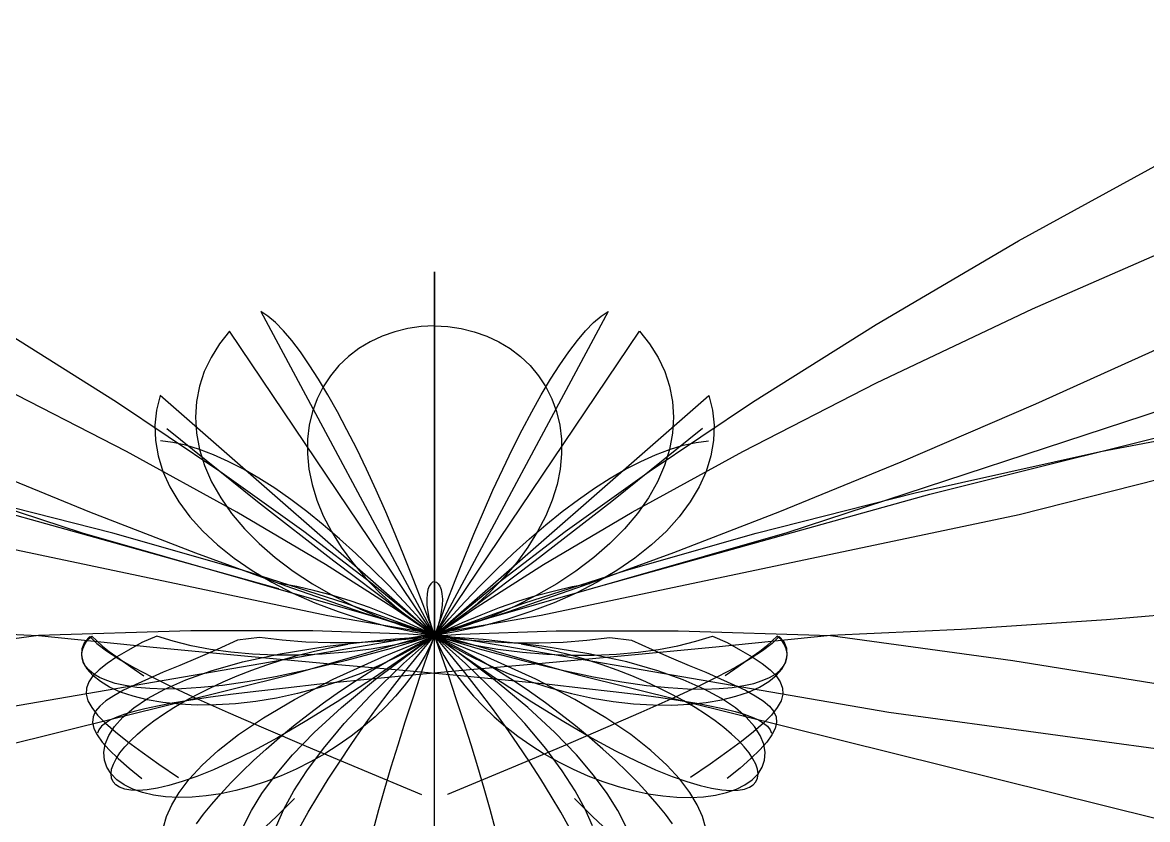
# Model space of a CAD drawing. Extents: x -50 to 50, y -10 to 15.
# Drawn here: x -7 to 12.11, y -3.12 to 10.41 of the extents above; entities that cross this region are included whole.
import ezdxf

# ---------------------------------------------------------------- set-up
doc = ezdxf.new("R2010")
doc.units = 0
doc.layers.add('DIURNEZOD', color=4, linetype='CONTINUOUS')

msp = doc.modelspace()

# ---------------------------------------------------------------- linework, layer by layer
at = {"layer": '-0.000152'}
msp.add_lwpolyline([(0, -3.261253), (0, -2.891375), (0, -2.891375), (0, -2.505797), (0, -2.505797), (0, -2.106302), (0, -2.106302), (0, -1.694753), (0, -1.694753), (0, -1.273084), (0, -1.273084), (0, -0.843296), (0, -0.843296), (0, -0.407444), (0, -0.407444), (0, 0.032367), (0, 0.032367), (0, 0.47399), (0, 0.47399), (0, 0.91525), (0, 0.91525), (0, 1.353947), (0, 1.353947), (0, 1.78787), (0, 1.78787), (0, 2.214805), (0, 2.214805), (0, 2.632547), (0, 2.632547), (0, 3.038908), (0, 3.038908), (0, 3.431726), (0, 3.431726), (0, 3.80888), (0, 3.80888), (0, 4.168295), (0, 4.168295), (0, 4.507954), (0, 4.507954), (0, 4.825908), (0, 4.825908), (0, 5.120284), (0, 5.120284), (0, 5.389296), (0, 5.389296), (0, 5.631251), (0, 5.631251), (0, 5.844561), (0, 5.844561), (0, 6.027747), (0, 6.027747), (0, 6.179449), (0, 6.179449), (0, 0), (0, 0), (0, 0), (0, 0), (0, 0), (0, 0), (0, 0)], dxfattribs=at)
at = {"layer": '-0.000892'}
for points in [[(-2.685396, -3.231376), (-2.557597, -2.947082), (-2.557597, -2.947082), (-2.387791, -2.636446), (-2.387791, -2.636446), (-2.168062, -2.29509), (-2.168062, -2.29509), (-1.8881, -1.917188), (-1.8881, -1.917188), (-1.534283, -1.494957), (-1.534283, -1.494957), (-1.088452, -1.018014), (-1.088452, -1.018014), (-0.526361, -0.472668), (-0.526361, -0.472668), (0.183976, 0.158648), (0.183976, 0.158648), (1.083398, 0.897237), (1.083398, 0.897237), (2.220574, 1.766211), (2.220574, 1.766211), (3.646383, 2.78535), (3.646383, 2.78535), (5.401782, 3.962286), (5.401782, 3.962286), (7.501457, 5.282809), (7.501457, 5.282809), (9.921488, 6.706462), (9.921488, 6.706462), (12.598987, 8.171518)], [(2.685396, -3.231376), (2.557597, -2.947082), (2.557597, -2.947082), (2.387791, -2.636446), (2.387791, -2.636446), (2.168062, -2.29509), (2.168062, -2.29509), (1.8881, -1.917188), (1.8881, -1.917188), (1.534283, -1.494957), (1.534283, -1.494957), (1.088452, -1.018014), (1.088452, -1.018014), (0.526361, -0.472668), (0.526361, -0.472668), (-0.183976, 0.158648), (-0.183976, 0.158648), (-1.083398, 0.897237), (-1.083398, 0.897237), (-2.220574, 1.766211), (-2.220574, 1.766211), (-3.646383, 2.78535), (-3.646383, 2.78535), (-5.401782, 3.962286), (-5.401782, 3.962286), (-7.501457, 5.282809)], [(-13.069165, 4.064524), (-5.985877, 1.745023), (-5.985877, 1.745023), (2.442687, -0.66501), (2.442687, -0.66501), (12.265813, -3.104982), (12.265813, -3.104982), (23.522451, -5.508599), (23.522451, -5.508599), (36.240391, -7.804404), (36.240391, -7.804404), (50.435516, -9.916367), (50.435516, -9.916367)], [(13.069165, 4.064524), (5.985877, 1.745023), (5.985877, 1.745023), (-2.442687, -0.66501), (-2.442687, -0.66501), (-12.265813, -3.104982)]]:
    msp.add_lwpolyline(points, dxfattribs=at)
at = {"layer": '-0.010386'}
for points in [[(1.03784, -3.293428), (0.944342, -2.952935), (0.944342, -2.952935), (0.843349, -2.598217), (0.843349, -2.598217), (0.735105, -2.23096), (0.735105, -2.23096), (0.619889, -1.852915), (0.619889, -1.852915), (0.498015, -1.465893), (0.498015, -1.465893), (0.369835, -1.071761), (0.369835, -1.071761), (0.235734, -0.672431), (0.235734, -0.672431), (0.096133, -0.269855), (0.096133, -0.269855), (-0.048515, 0.133985), (-0.048515, 0.133985), (-0.19772, 0.537086), (-0.19772, 0.537086), (-0.350966, 0.937431), (-0.350966, 0.937431), (-0.507702, 1.333), (-0.507702, 1.333), (-0.667349, 1.721782), (-0.667349, 1.721782), (-0.829303, 2.10178), (-0.829303, 2.10178), (-0.99293, 2.471022), (-0.99293, 2.471022), (-1.157575, 2.827575), (-1.157575, 2.827575), (-1.32256, 3.16955), (-1.32256, 3.16955), (-1.487184, 3.495115), (-1.487184, 3.495115), (-1.65073, 3.802504), (-1.65073, 3.802504), (-1.812463, 4.090027), (-1.812463, 4.090027), (-1.971631, 4.356079), (-1.971631, 4.356079), (-2.127472, 4.599151), (-2.127472, 4.599151), (-2.27921, 4.81784), (-2.27921, 4.81784), (-2.42606, 5.010854), (-2.42606, 5.010854), (-2.567229, 5.177029), (-2.567229, 5.177029), (-2.701915, 5.31533), (-2.701915, 5.31533), (-2.829314, 5.424866), (-2.829314, 5.424866), (-2.948616, 5.504897), (-2.948616, 5.504897), (0, 0), (0, 0), (0, 0), (0, 0)], [(-1.03784, -3.293428), (-0.944342, -2.952935), (-0.944342, -2.952935), (-0.843349, -2.598217), (-0.843349, -2.598217), (-0.735105, -2.23096), (-0.735105, -2.23096), (-0.619889, -1.852915), (-0.619889, -1.852915), (-0.498015, -1.465893), (-0.498015, -1.465893), (-0.369835, -1.071761), (-0.369835, -1.071761), (-0.235734, -0.672431), (-0.235734, -0.672431), (-0.096133, -0.269855), (-0.096133, -0.269855), (0.048515, 0.133985), (0.048515, 0.133985), (0.19772, 0.537086), (0.19772, 0.537086), (0.350966, 0.937431), (0.350966, 0.937431), (0.507702, 1.333), (0.507702, 1.333), (0.667349, 1.721782), (0.667349, 1.721782), (0.829303, 2.10178), (0.829303, 2.10178), (0.99293, 2.471022), (0.99293, 2.471022), (1.157575, 2.827575), (1.157575, 2.827575), (1.32256, 3.16955), (1.32256, 3.16955), (1.487184, 3.495115), (1.487184, 3.495115), (1.65073, 3.802504), (1.65073, 3.802504), (1.812463, 4.090027), (1.812463, 4.090027), (1.971631, 4.356079), (1.971631, 4.356079), (2.127472, 4.599151), (2.127472, 4.599151), (2.27921, 4.81784), (2.27921, 4.81784), (2.42606, 5.010854), (2.42606, 5.010854), (2.567229, 5.177029), (2.567229, 5.177029), (2.701915, 5.31533), (2.701915, 5.31533), (2.829314, 5.424866), (2.829314, 5.424866), (2.948616, 5.504897), (2.948616, 5.504897), (0, 0), (0, 0), (0, 0), (0, 0)]]:
    msp.add_lwpolyline(points, dxfattribs=at)
at = {"layer": '-0.073266'}
for points in [[(4.5497, 3.517057), (4.5497, 3.517057), (3.009273, 2.277755), (3.009273, 2.277755), (1.710668, 1.267658), (1.710668, 1.267658), (0.629567, 0.45667), (0.629567, 0.45667), (-0.268999, -0.190968), (-0.268999, -0.190968), (-1.020384, -0.708826), (-1.020384, -0.708826), (-1.655158, -1.124833), (-1.655158, -1.124833), (-2.197701, -1.460789), (-2.197701, -1.460789), (-2.666652, -1.733176), (-2.666652, -1.733176), (-3.075975, -1.95431), (-3.075975, -1.95431), (-3.436043, -2.133386), (-3.436043, -2.133386), (-3.754547, -2.277312), (-3.754547, -2.277312), (-4.037194, -2.391336), (-4.037194, -2.391336), (-4.288235, -2.479499), (-4.288235, -2.479499), (-4.510843, -2.544965), (-4.510843, -2.544965), (-4.707393, -2.590259), (-4.707393, -2.590259), (-4.879673, -2.617434), (-4.879673, -2.617434), (-5.029031, -2.628196), (-5.029031, -2.628196), (-5.156488, -2.624), (-5.156488, -2.624), (-5.262827, -2.606112), (-5.262827, -2.606112), (-5.348656, -2.575661), (-5.348656, -2.575661), (-5.414457, -2.533678), (-5.414457, -2.533678), (-5.460625, -2.481121), (-5.460625, -2.481121), (-5.487502, -2.418896), (-5.487502, -2.418896), (-5.495393, -2.347877), (-5.495393, -2.347877), (-5.484594, -2.268911), (-5.484594, -2.268911), (-5.4554, -2.182833), (-5.4554, -2.182833), (-5.40812, -2.090466), (-5.40812, -2.090466), (-5.343087, -1.992629), (-5.343087, -1.992629), (-5.260663, -1.890138), (-5.260663, -1.890138), (-5.161248, -1.783807), (-5.161248, -1.783807), (-5.045281, -1.674449), (-5.045281, -1.674449), (-4.913247, -1.562873), (-4.913247, -1.562873), (-4.765676, -1.449888), (-4.765676, -1.449888), (-4.603145, -1.336295), (-4.603145, -1.336295), (-4.426279, -1.22289), (-4.426279, -1.22289), (-4.235752, -1.110457), (-4.235752, -1.110457), (-4.032284, -0.999769), (-4.032284, -0.999769), (-3.816642, -0.891585), (-3.816642, -0.891585), (-3.589635, -0.786641), (-3.589635, -0.786641), (-3.352115, -0.685656), (-3.352115, -0.685656), (-3.104972, -0.589322), (-3.104972, -0.589322), (-2.849134, -0.498303), (-2.849134, -0.498303), (-2.585558, -0.413232), (-2.585558, -0.413232), (-2.315232, -0.334708), (-2.315232, -0.334708), (-2.039168, -0.263292), (-2.039168, -0.263292), (-1.758399, -0.199505), (-1.758399, -0.199505), (-1.473974, -0.143826), (-1.473974, -0.143826)], [(-4.5497, 3.517057), (-4.5497, 3.517057), (-3.009273, 2.277755), (-3.009273, 2.277755), (-1.710668, 1.267658), (-1.710668, 1.267658), (-0.629567, 0.45667), (-0.629567, 0.45667), (0.268999, -0.190968), (0.268999, -0.190968), (1.020384, -0.708826), (1.020384, -0.708826), (1.655158, -1.124833), (1.655158, -1.124833), (2.197701, -1.460789), (2.197701, -1.460789), (2.666652, -1.733176), (2.666652, -1.733176), (3.075975, -1.95431), (3.075975, -1.95431), (3.436043, -2.133386), (3.436043, -2.133386), (3.754547, -2.277312), (3.754547, -2.277312), (4.037194, -2.391336), (4.037194, -2.391336), (4.288235, -2.479499), (4.288235, -2.479499), (4.510843, -2.544965), (4.510843, -2.544965), (4.707393, -2.590259), (4.707393, -2.590259), (4.879673, -2.617434), (4.879673, -2.617434), (5.029031, -2.628196), (5.029031, -2.628196), (5.156488, -2.624), (5.156488, -2.624), (5.262827, -2.606112), (5.262827, -2.606112), (5.348656, -2.575661), (5.348656, -2.575661), (5.414457, -2.533678), (5.414457, -2.533678), (5.460625, -2.481121), (5.460625, -2.481121), (5.487502, -2.418896), (5.487502, -2.418896), (5.495393, -2.347877), (5.495393, -2.347877), (5.484594, -2.268911), (5.484594, -2.268911), (5.4554, -2.182833), (5.4554, -2.182833), (5.40812, -2.090466), (5.40812, -2.090466), (5.343087, -1.992629), (5.343087, -1.992629), (5.260663, -1.890138), (5.260663, -1.890138), (5.161248, -1.783807), (5.161248, -1.783807), (5.045281, -1.674449), (5.045281, -1.674449), (4.913247, -1.562873), (4.913247, -1.562873), (4.765676, -1.449888), (4.765676, -1.449888), (4.603145, -1.336295), (4.603145, -1.336295), (4.426279, -1.22289), (4.426279, -1.22289), (4.235752, -1.110457), (4.235752, -1.110457), (4.032284, -0.999769), (4.032284, -0.999769), (3.816642, -0.891585), (3.816642, -0.891585), (3.589635, -0.786641), (3.589635, -0.786641), (3.352115, -0.685656), (3.352115, -0.685656), (3.104972, -0.589322), (3.104972, -0.589322), (2.849134, -0.498303), (2.849134, -0.498303), (2.585558, -0.413232), (2.585558, -0.413232), (2.315232, -0.334708), (2.315232, -0.334708), (2.039168, -0.263292), (2.039168, -0.263292), (1.758399, -0.199505), (1.758399, -0.199505), (1.473974, -0.143826), (1.473974, -0.143826)]]:
    msp.add_lwpolyline(points, dxfattribs=at)
at = {"layer": '-0.095465'}
for points in [[(32.141003, 10.411491), (31.219526, 9.48456), (31.219526, 9.48456), (29.298941, 8.318655), (29.298941, 8.318655), (26.288765, 6.947251), (26.288765, 6.947251), (22.10568, 5.411585), (22.10568, 5.411585), (16.674463, 3.76028), (16.674463, 3.76028), (9.928939, 2.048925), (9.928939, 2.048925), (1.812907, 0.339598), (1.812907, 0.339598), (-7.71895, -1.299682)], [(-3.247356, -3.233474), (-3.111622, -2.968387), (-3.111622, -2.968387), (-2.932533, -2.681077), (-2.932533, -2.681077), (-2.702237, -2.368239), (-2.702237, -2.368239), (-2.410439, -2.025357), (-2.410439, -2.025357), (-2.043396, -1.646247), (-2.043396, -1.646247), (-1.582517, -1.222438), (-1.582517, -1.222438), (-1.002485, -0.742433), (-1.002485, -0.742433), (-0.268999, -0.190968), (-0.268999, -0.190968), (0.663282, 0.451267), (0.663282, 0.451267), (1.850889, 1.206419), (1.850889, 1.206419), (3.356429, 2.095059), (3.356429, 2.095059), (5.234441, 3.127295), (5.234441, 3.127295), (7.509213, 4.291493), (7.509213, 4.291493), (10.155506, 5.547799), (10.155506, 5.547799), (13.096013, 6.832875)], [(3.247356, -3.233474), (3.111622, -2.968387), (3.111622, -2.968387), (2.932533, -2.681077), (2.932533, -2.681077), (2.702237, -2.368239), (2.702237, -2.368239), (2.410439, -2.025357), (2.410439, -2.025357), (2.043396, -1.646247), (2.043396, -1.646247), (1.582517, -1.222438), (1.582517, -1.222438), (1.002485, -0.742433), (1.002485, -0.742433), (0.268999, -0.190968), (0.268999, -0.190968), (-0.663282, 0.451267), (-0.663282, 0.451267), (-1.850889, 1.206419), (-1.850889, 1.206419), (-3.356429, 2.095059), (-3.356429, 2.095059), (-5.234441, 3.127295), (-5.234441, 3.127295), (-7.509213, 4.291493)], [(-9.928939, 2.048925), (-1.812907, 0.339598), (-1.812907, 0.339598), (7.71895, -1.299682), (7.71895, -1.299682), (18.700226, -2.795563), (18.700226, -2.795563)]]:
    msp.add_lwpolyline(points, dxfattribs=at)
at = {"layer": '-0.107040'}
for points in [[(2.295136, -3.266252), (2.144375, -3.000887), (2.144375, -3.000887), (1.980682, -2.725019), (1.980682, -2.725019), (1.804479, -2.440074), (1.804479, -2.440074), (1.616242, -2.147515), (1.616242, -2.147515), (1.416507, -1.848844), (1.416507, -1.848844), (1.20586, -1.545592), (1.20586, -1.545592), (0.984947, -1.239313), (0.984947, -1.239313), (0.754464, -0.931581), (0.754464, -0.931581), (0.515158, -0.623978), (0.515158, -0.623978), (0.267825, -0.318088), (0.267825, -0.318088), (0.013308, -0.015491), (0.013308, -0.015491), (-0.247508, 0.282245), (-0.247508, 0.282245), (-0.513696, 0.573575), (-0.513696, 0.573575), (-0.784295, 0.856983), (-0.784295, 0.856983), (-1.058308, 1.130988), (-1.058308, 1.130988), (-1.334709, 1.394157), (-1.334709, 1.394157), (-1.61245, 1.645109), (-1.61245, 1.645109), (-1.890459, 1.882526), (-1.890459, 1.882526), (-2.16765, 2.105159), (-2.16765, 2.105159), (-2.442924, 2.311835), (-2.442924, 2.311835), (-2.715179, 2.501467), (-2.715179, 2.501467), (-2.983308, 2.67306), (-2.983308, 2.67306), (-3.246211, 2.825718), (-3.246211, 2.825718), (-3.502798, 2.958651), (-3.502798, 2.958651), (-3.751993, 3.07118), (-3.751993, 3.07118), (-3.992745, 3.162746), (-3.992745, 3.162746), (-4.224029, 3.232912), (-4.224029, 3.232912), (-4.444854, 3.28137), (-4.444854, 3.28137), (-4.654273, 3.307944), (-4.654273, 3.307944)], [(-2.295136, -3.266252), (-2.144375, -3.000887), (-2.144375, -3.000887), (-1.980682, -2.725019), (-1.980682, -2.725019), (-1.804479, -2.440074), (-1.804479, -2.440074), (-1.616242, -2.147515), (-1.616242, -2.147515), (-1.416507, -1.848844), (-1.416507, -1.848844), (-1.20586, -1.545592), (-1.20586, -1.545592), (-0.984947, -1.239313), (-0.984947, -1.239313), (-0.754464, -0.931581), (-0.754464, -0.931581), (-0.515158, -0.623978), (-0.515158, -0.623978), (-0.267825, -0.318088), (-0.267825, -0.318088), (-0.013308, -0.015491), (-0.013308, -0.015491), (0.247508, 0.282245), (0.247508, 0.282245), (0.513696, 0.573575), (0.513696, 0.573575), (0.784295, 0.856983), (0.784295, 0.856983), (1.058308, 1.130988), (1.058308, 1.130988), (1.334709, 1.394157), (1.334709, 1.394157), (1.61245, 1.645109), (1.61245, 1.645109), (1.890459, 1.882526), (1.890459, 1.882526), (2.16765, 2.105159), (2.16765, 2.105159), (2.442924, 2.311835), (2.442924, 2.311835), (2.715179, 2.501467), (2.715179, 2.501467), (2.983308, 2.67306), (2.983308, 2.67306), (3.246211, 2.825718), (3.246211, 2.825718), (3.502798, 2.958651), (3.502798, 2.958651), (3.751993, 3.07118), (3.751993, 3.07118), (3.992745, 3.162746), (3.992745, 3.162746), (4.224029, 3.232912), (4.224029, 3.232912), (4.444854, 3.28137), (4.444854, 3.28137), (4.654273, 3.307944), (4.654273, 3.307944)]]:
    msp.add_lwpolyline(points, dxfattribs=at)
at = {"layer": '-0.316558'}
for points in [[(-4.043745, -3.19399), (-3.921679, -3.032343), (-3.921679, -3.032343), (-3.783245, -2.86245), (-3.783245, -2.86245), (-3.628835, -2.685371), (-3.628835, -2.685371), (-3.458896, -2.502186), (-3.458896, -2.502186), (-3.273936, -2.313994), (-3.273936, -2.313994), (-3.074521, -2.121909), (-3.074521, -2.121909), (-2.861276, -1.927055), (-2.861276, -1.927055), (-2.634881, -1.730564), (-2.634881, -1.730564), (-2.396074, -1.53357), (-2.396074, -1.53357), (-2.145648, -1.337204), (-2.145648, -1.337204), (-1.884445, -1.142591), (-1.884445, -1.142591), (-1.613359, -0.950841), (-1.613359, -0.950841), (-1.333328, -0.763047), (-1.333328, -0.763047), (-1.045332, -0.58028), (-1.045332, -0.58028), (-0.750392, -0.403581), (-0.750392, -0.403581), (-0.44956, -0.233955), (-0.44956, -0.233955), (-0.14392, -0.07237), (-0.14392, -0.07237), (0.165419, 0.080251), (0.165419, 0.080251), (0.477329, 0.223036), (0.477329, 0.223036), (0.790667, 0.355167), (0.790667, 0.355167), (1.104278, 0.475886), (1.104278, 0.475886), (1.417007, 0.584496), (1.417007, 0.584496), (1.727698, 0.680371), (1.727698, 0.680371), (2.035202, 0.762956), (2.035202, 0.762956), (2.338386, 0.831767), (2.338386, 0.831767), (2.636133, 0.886402), (2.636133, 0.886402)], [(4.043745, -3.19399), (3.921679, -3.032343), (3.921679, -3.032343), (3.783245, -2.86245), (3.783245, -2.86245), (3.628835, -2.685371), (3.628835, -2.685371), (3.458896, -2.502186), (3.458896, -2.502186), (3.273936, -2.313994), (3.273936, -2.313994), (3.074521, -2.121909), (3.074521, -2.121909), (2.861276, -1.927055), (2.861276, -1.927055), (2.634881, -1.730564), (2.634881, -1.730564), (2.396074, -1.53357), (2.396074, -1.53357), (2.145648, -1.337204), (2.145648, -1.337204), (1.884445, -1.142591), (1.884445, -1.142591), (1.613359, -0.950841), (1.613359, -0.950841), (1.333328, -0.763047), (1.333328, -0.763047), (1.045332, -0.58028), (1.045332, -0.58028), (0.750392, -0.403581), (0.750392, -0.403581), (0.44956, -0.233955), (0.44956, -0.233955), (0.14392, -0.07237), (0.14392, -0.07237), (-0.165419, 0.080251), (-0.165419, 0.080251), (-0.477329, 0.223036), (-0.477329, 0.223036), (-0.790667, 0.355167), (-0.790667, 0.355167), (-1.104278, 0.475886), (-1.104278, 0.475886), (-1.417007, 0.584496), (-1.417007, 0.584496), (-1.727698, 0.680371), (-1.727698, 0.680371), (-2.035202, 0.762956), (-2.035202, 0.762956), (-2.338386, 0.831767), (-2.338386, 0.831767), (-2.636133, 0.886402), (-2.636133, 0.886402)], [(-2.378997, -2.767984), (-2.378997, -2.767984), (-2.685821, -3.071955), (-2.685821, -3.071955), (-2.957068, -3.324682)], [(2.378997, -2.767984), (2.378997, -2.767984), (2.685821, -3.071955), (2.685821, -3.071955), (2.957068, -3.324682)]]:
    msp.add_lwpolyline(points, dxfattribs=at)
at = {"layer": '-1.319951'}
for points in [[(-4.605078, -3.254839), (-4.55032, -3.069821), (-4.55032, -3.069821), (-4.461755, -2.872176), (-4.461755, -2.872176), (-4.335419, -2.661815), (-4.335419, -2.661815), (-4.166446, -2.438434), (-4.166446, -2.438434), (-3.948681, -2.201402), (-3.948681, -2.201402), (-3.674113, -1.94961), (-3.674113, -1.94961), (-3.332037, -1.681268), (-3.332037, -1.681268), (-2.907828, -1.39362), (-2.907828, -1.39362), (-2.381142, -1.082557), (-2.381142, -1.082557), (-1.723351, -0.742144), (-1.723351, -0.742144), (-0.894139, -0.36411), (-0.894139, -0.36411), (0.162253, 0.062358), (0.162253, 0.062358), (1.518967, 0.549744), (1.518967, 0.549744), (3.261267, 1.108679), (3.261267, 1.108679), (5.466101, 1.740353), (5.466101, 1.740353), (8.16546, 2.426712), (8.16546, 2.426712), (11.313273, 3.126133), (11.313273, 3.126133), (14.784376, 3.781149)], [(4.605078, -3.254839), (4.55032, -3.069821), (4.55032, -3.069821), (4.461755, -2.872176), (4.461755, -2.872176), (4.335419, -2.661815), (4.335419, -2.661815), (4.166446, -2.438434), (4.166446, -2.438434), (3.948681, -2.201402), (3.948681, -2.201402), (3.674113, -1.94961), (3.674113, -1.94961), (3.332037, -1.681268), (3.332037, -1.681268), (2.907828, -1.39362), (2.907828, -1.39362), (2.381142, -1.082557), (2.381142, -1.082557), (1.723351, -0.742144), (1.723351, -0.742144), (0.894139, -0.36411), (0.894139, -0.36411), (-0.162253, 0.062358), (-0.162253, 0.062358), (-1.518967, 0.549744), (-1.518967, 0.549744), (-3.261267, 1.108679), (-3.261267, 1.108679), (-5.466101, 1.740353), (-5.466101, 1.740353), (-8.16546, 2.426712)]]:
    msp.add_lwpolyline(points, dxfattribs=at)
at = {"layer": '-15.364076'}
for points in [[(0, 5.258069), (0, 5.258069), (0.227821, 5.247229), (0.227821, 5.247229), (0.45324, 5.214773), (0.45324, 5.214773), (0.673868, 5.160883), (0.673868, 5.160883), (0.88734, 5.085869), (0.88734, 5.085869), (1.091333, 4.990168), (1.091333, 4.990168), (1.283573, 4.874345), (1.283573, 4.874345), (1.46186, 4.739099), (1.46186, 4.739099), (1.62408, 4.585263), (1.62408, 4.585263), (1.768225, 4.413807), (1.768225, 4.413807), (1.892415, 4.225833), (1.892415, 4.225833), (1.994912, 4.02258), (1.994912, 4.02258), (2.074149, 3.805413), (2.074149, 3.805413), (2.128742, 3.575818), (2.128742, 3.575818), (2.157512, 3.335393), (2.157512, 3.335393), (2.159504, 3.085837), (2.159504, 3.085837), (2.133996, 2.828933), (2.133996, 2.828933), (2.080518, 2.566535), (2.080518, 2.566535), (1.99886, 2.30055), (1.99886, 2.30055), (1.889075, 2.032917), (1.889075, 2.032917), (1.751489, 1.765589), (1.751489, 1.765589), (1.586693, 1.500515), (1.586693, 1.500515), (1.395549, 1.239615), (1.395549, 1.239615), (1.179178, 0.98476), (1.179178, 0.98476), (0.938949, 0.737758), (0.938949, 0.737758), (0.676474, 0.500329), (0.676474, 0.500329), (0.393585, 0.27409), (0.393585, 0.27409), (0.092322, 0.060539), (0.092322, 0.060539), (-0.225091, -0.138962), (-0.225091, -0.138962), (-0.556264, -0.323196), (-0.556264, -0.323196), (-0.898665, -0.491108), (-0.898665, -0.491108), (-1.249647, -0.64181), (-1.249647, -0.64181), (-1.60647, -0.77459), (-1.60647, -0.77459), (-1.966328, -0.888917), (-1.966328, -0.888917), (-2.326377, -0.984443), (-2.326377, -0.984443), (-2.683756, -1.061008), (-2.683756, -1.061008), (-3.035618, -1.118634), (-3.035618, -1.118634), (-3.379152, -1.157529), (-3.379152, -1.157529), (-3.711604, -1.178074), (-3.711604, -1.178074), (-4.030304, -1.180826), (-4.030304, -1.180826), (-4.332679, -1.166503), (-4.332679, -1.166503), (-4.616278, -1.13598), (-4.616278, -1.13598), (-4.87878, -1.090275), (-4.87878, -1.090275), (-5.118009, -1.030541), (-5.118009, -1.030541), (-5.331944, -0.958053), (-5.331944, -0.958053), (-5.518718, -0.874197), (-5.518718, -0.874197), (-5.67662, -0.780456), (-5.67662, -0.780456), (-5.804089, -0.678399), (-5.804089, -0.678399), (-5.899699, -0.569675), (-5.899699, -0.569675), (-5.962142, -0.455998), (-5.962142, -0.455998), (-5.990192, -0.339142), (-5.990192, -0.339142), (-5.98267, -0.220945), (-5.98267, -0.220945), (-5.938377, -0.1033), (-5.938377, -0.1033), (-5.856025, -0.012406), (-5.856025, -0.012406), (-5.734126, -0.133663), (-5.734126, -0.133663), (-5.57085, -0.26061), (-5.57085, -0.26061), (-5.363833, -0.395675), (-5.363833, -0.395675), (-5.109904, -0.541539), (-5.109904, -0.541539), (-4.804708, -0.701266), (-4.804708, -0.701266), (-4.442168, -0.878488), (-4.442168, -0.878488), (-4.013712, -1.077692), (-4.013712, -1.077692), (-3.507159, -1.304659), (-3.507159, -1.304659), (-2.905113, -1.567116), (-2.905113, -1.567116), (-2.182723, -1.875732), (-2.182723, -1.875732), (-1.304772, -2.245532), (-1.304772, -2.245532), (-0.222616, -2.697741), (-0.222616, -2.697741)], [(0, 5.258069), (0, 5.258069), (-0.227821, 5.247229), (-0.227821, 5.247229), (-0.45324, 5.214773), (-0.45324, 5.214773), (-0.673868, 5.160883), (-0.673868, 5.160883), (-0.88734, 5.085869), (-0.88734, 5.085869), (-1.091333, 4.990168), (-1.091333, 4.990168), (-1.283573, 4.874345), (-1.283573, 4.874345), (-1.46186, 4.739099), (-1.46186, 4.739099), (-1.62408, 4.585263), (-1.62408, 4.585263), (-1.768225, 4.413807), (-1.768225, 4.413807), (-1.892415, 4.225833), (-1.892415, 4.225833), (-1.994912, 4.02258), (-1.994912, 4.02258), (-2.074149, 3.805413), (-2.074149, 3.805413), (-2.128742, 3.575818), (-2.128742, 3.575818), (-2.157512, 3.335393), (-2.157512, 3.335393), (-2.159504, 3.085837), (-2.159504, 3.085837), (-2.133996, 2.828933), (-2.133996, 2.828933), (-2.080518, 2.566535), (-2.080518, 2.566535), (-1.99886, 2.30055), (-1.99886, 2.30055), (-1.889075, 2.032917), (-1.889075, 2.032917), (-1.751489, 1.765589), (-1.751489, 1.765589), (-1.586693, 1.500515), (-1.586693, 1.500515), (-1.395549, 1.239615), (-1.395549, 1.239615), (-1.179178, 0.98476), (-1.179178, 0.98476), (-0.938949, 0.737758), (-0.938949, 0.737758), (-0.676474, 0.500329), (-0.676474, 0.500329), (-0.393585, 0.27409), (-0.393585, 0.27409), (-0.092322, 0.060539), (-0.092322, 0.060539), (0.225091, -0.138962), (0.225091, -0.138962), (0.556264, -0.323196), (0.556264, -0.323196), (0.898665, -0.491108), (0.898665, -0.491108), (1.249647, -0.64181), (1.249647, -0.64181), (1.60647, -0.77459), (1.60647, -0.77459), (1.966328, -0.888917), (1.966328, -0.888917), (2.326377, -0.984443), (2.326377, -0.984443), (2.683756, -1.061008), (2.683756, -1.061008), (3.035618, -1.118634), (3.035618, -1.118634), (3.379152, -1.157529), (3.379152, -1.157529), (3.711604, -1.178074), (3.711604, -1.178074), (4.030304, -1.180826), (4.030304, -1.180826), (4.332679, -1.166503), (4.332679, -1.166503), (4.616278, -1.13598), (4.616278, -1.13598), (4.87878, -1.090275), (4.87878, -1.090275), (5.118009, -1.030541), (5.118009, -1.030541), (5.331944, -0.958053), (5.331944, -0.958053), (5.518718, -0.874197), (5.518718, -0.874197), (5.67662, -0.780456), (5.67662, -0.780456), (5.804089, -0.678399), (5.804089, -0.678399), (5.899699, -0.569675), (5.899699, -0.569675), (5.962142, -0.455998), (5.962142, -0.455998), (5.990192, -0.339142), (5.990192, -0.339142), (5.98267, -0.220945), (5.98267, -0.220945), (5.938377, -0.1033), (5.938377, -0.1033), (5.856025, -0.012406), (5.856025, -0.012406), (5.734126, -0.133663), (5.734126, -0.133663), (5.57085, -0.26061), (5.57085, -0.26061), (5.363833, -0.395675), (5.363833, -0.395675), (5.109904, -0.541539), (5.109904, -0.541539), (4.804708, -0.701266), (4.804708, -0.701266), (4.442168, -0.878488), (4.442168, -0.878488), (4.013712, -1.077692), (4.013712, -1.077692), (3.507159, -1.304659), (3.507159, -1.304659), (2.905113, -1.567116), (2.905113, -1.567116), (2.182723, -1.875732), (2.182723, -1.875732), (1.304772, -2.245532), (1.304772, -2.245532), (0.222616, -2.697741), (0.222616, -2.697741)]]:
    msp.add_lwpolyline(points, dxfattribs=at)
at = {"layer": '-6.285293'}
for points in [[(0, 0.91525), (0, 0.91525), (-0.032089, 0.906825), (-0.032089, 0.906825), (-0.062437, 0.881626), (-0.062437, 0.881626), (-0.089323, 0.839881), (-0.089323, 0.839881), (-0.111064, 0.781968), (-0.111064, 0.781968), (-0.126031, 0.70841), (-0.126031, 0.70841), (-0.132672, 0.619875), (-0.132672, 0.619875), (-0.129527, 0.517168), (-0.129527, 0.517168), (-0.115246, 0.401225), (-0.115246, 0.401225), (-0.088603, 0.273106), (-0.088603, 0.273106), (-0.048515, 0.133985), (-0.048515, 0.133985), (0.005948, -0.01486), (0.005948, -0.01486), (0.075546, -0.172056), (0.075546, -0.172056), (0.16086, -0.336152), (0.16086, -0.336152), (0.262283, -0.505627), (0.262283, -0.505627), (0.380013, -0.678908), (0.380013, -0.678908), (0.514044, -0.854386), (0.514044, -0.854386), (0.664164, -1.030425), (0.664164, -1.030425), (0.829957, -1.205388), (0.829957, -1.205388), (1.010798, -1.377644), (1.010798, -1.377644), (1.20586, -1.545592), (1.20586, -1.545592), (1.41412, -1.707671), (1.41412, -1.707671), (1.634363, -1.86238), (1.634363, -1.86238), (1.865196, -2.008294), (1.865196, -2.008294), (2.105055, -2.144073), (2.105055, -2.144073), (2.352225, -2.268483), (2.352225, -2.268483), (2.604849, -2.380403), (2.604849, -2.380403), (2.860947, -2.478838), (2.860947, -2.478838), (3.118436, -2.562929), (3.118436, -2.562929), (3.375145, -2.631961), (3.375145, -2.631961), (3.628835, -2.685371), (3.628835, -2.685371), (3.87722, -2.722749), (3.87722, -2.722749), (4.117987, -2.743845), (4.117987, -2.743845), (4.348808, -2.748566), (4.348808, -2.748566), (4.567364, -2.736982), (4.567364, -2.736982), (4.771359, -2.709316), (4.771359, -2.709316), (4.958529, -2.665944), (4.958529, -2.665944), (5.126659, -2.607389), (5.126659, -2.607389), (5.273581, -2.534312), (5.273581, -2.534312), (5.397182, -2.447504), (5.397182, -2.447504), (5.495393, -2.347877), (5.495393, -2.347877), (5.56618, -2.236448), (5.56618, -2.236448), (5.607516, -2.114334), (5.607516, -2.114334), (5.617343, -1.982733), (5.617343, -1.982733), (5.593516, -1.842914), (5.593516, -1.842914), (5.533719, -1.696206), (5.533719, -1.696206), (5.435349, -1.543981), (5.435349, -1.543981), (5.29535, -1.387652), (5.29535, -1.387652), (5.109976, -1.228661), (5.109976, -1.228661), (4.87445, -1.068483), (4.87445, -1.068483), (4.582478, -0.908636), (4.582478, -0.908636), (4.225527, -0.750709), (4.225527, -0.750709), (3.791764, -0.596421), (3.791764, -0.596421), (3.264482, -0.447732), (3.264482, -0.447732), (2.619773, -0.307053), (2.619773, -0.307053), (1.823225, -0.177626), (1.823225, -0.177626), (0.825641, -0.064217), (0.825641, -0.064217), (-0.441155, 0.025693), (-0.441155, 0.025693), (-2.064485, 0.080065), (-2.064485, 0.080065), (-4.138192, 0.080189), (-4.138192, 0.080189), (-6.727922, 0), (-6.727922, 0), (-9.823075, -0.42284)], [(0, 0.91525), (0, 0.91525), (0.032089, 0.906825), (0.032089, 0.906825), (0.062437, 0.881626), (0.062437, 0.881626), (0.089323, 0.839881), (0.089323, 0.839881), (0.111064, 0.781968), (0.111064, 0.781968), (0.126031, 0.70841), (0.126031, 0.70841), (0.132672, 0.619875), (0.132672, 0.619875), (0.129527, 0.517168), (0.129527, 0.517168), (0.115246, 0.401225), (0.115246, 0.401225), (0.088603, 0.273106), (0.088603, 0.273106), (0.048515, 0.133985), (0.048515, 0.133985), (-0.005948, -0.01486), (-0.005948, -0.01486), (-0.075546, -0.172056), (-0.075546, -0.172056), (-0.16086, -0.336152), (-0.16086, -0.336152), (-0.262283, -0.505627), (-0.262283, -0.505627), (-0.380013, -0.678908), (-0.380013, -0.678908), (-0.514044, -0.854386), (-0.514044, -0.854386), (-0.664164, -1.030425), (-0.664164, -1.030425), (-0.829957, -1.205388), (-0.829957, -1.205388), (-1.010798, -1.377644), (-1.010798, -1.377644), (-1.20586, -1.545592), (-1.20586, -1.545592), (-1.41412, -1.707671), (-1.41412, -1.707671), (-1.634363, -1.86238), (-1.634363, -1.86238), (-1.865196, -2.008294), (-1.865196, -2.008294), (-2.105055, -2.144073), (-2.105055, -2.144073), (-2.352225, -2.268483), (-2.352225, -2.268483), (-2.604849, -2.380403), (-2.604849, -2.380403), (-2.860947, -2.478838), (-2.860947, -2.478838), (-3.118436, -2.562929), (-3.118436, -2.562929), (-3.375145, -2.631961), (-3.375145, -2.631961), (-3.628835, -2.685371), (-3.628835, -2.685371), (-3.87722, -2.722749), (-3.87722, -2.722749), (-4.117987, -2.743845), (-4.117987, -2.743845), (-4.348808, -2.748566), (-4.348808, -2.748566), (-4.567364, -2.736982), (-4.567364, -2.736982), (-4.771359, -2.709316), (-4.771359, -2.709316), (-4.958529, -2.665944), (-4.958529, -2.665944), (-5.126659, -2.607389), (-5.126659, -2.607389), (-5.273581, -2.534312), (-5.273581, -2.534312), (-5.397182, -2.447504), (-5.397182, -2.447504), (-5.495393, -2.347877), (-5.495393, -2.347877), (-5.56618, -2.236448), (-5.56618, -2.236448), (-5.607516, -2.114334), (-5.607516, -2.114334), (-5.617343, -1.982733), (-5.617343, -1.982733), (-5.593516, -1.842914), (-5.593516, -1.842914), (-5.533719, -1.696206), (-5.533719, -1.696206), (-5.435349, -1.543981), (-5.435349, -1.543981), (-5.29535, -1.387652), (-5.29535, -1.387652), (-5.109976, -1.228661), (-5.109976, -1.228661), (-4.87445, -1.068483), (-4.87445, -1.068483), (-4.582478, -0.908636), (-4.582478, -0.908636), (-4.225527, -0.750709), (-4.225527, -0.750709), (-3.791764, -0.596421), (-3.791764, -0.596421), (-3.264482, -0.447732), (-3.264482, -0.447732), (-2.619773, -0.307053), (-2.619773, -0.307053), (-1.823225, -0.177626), (-1.823225, -0.177626), (-0.825641, -0.064217), (-0.825641, -0.064217), (0.441155, 0.025693), (0.441155, 0.025693), (2.064485, 0.080065), (2.064485, 0.080065), (4.138192, 0.080189), (4.138192, 0.080189), (6.727922, 0), (6.727922, 0), (9.823075, -0.42284), (9.823075, -0.42284), (13.312848, -0.981339)]]:
    msp.add_lwpolyline(points, dxfattribs=at)
at = {"layer": '2.765231'}
for points in [[(2.64507, 0.792091), (2.64507, 0.792091), (8.411833, 2.401582), (8.411833, 2.401582), (13.580536, 3.690466), (13.580536, 3.690466), (18.145718, 4.684965), (18.145718, 4.684965), (22.10568, 5.411585), (22.10568, 5.411585), (25.462507, 5.896954), (25.462507, 5.896954), (28.222076, 6.167651), (28.222076, 6.167651), (30.39407, 6.250038), (30.39407, 6.250038), (31.991966, 6.170099)], [(-2.64507, 0.792091), (-2.64507, 0.792091), (-8.411833, 2.401582)], [(14.049078, 0.49522), (11.41538, 0.26812), (11.41538, 0.26812), (8.953627, 0.105118), (8.953627, 0.105118), (6.727922, 0), (6.727922, 0), (4.776801, -0.196954), (4.776801, -0.196954), (3.108646, -0.354788), (3.108646, -0.354788), (1.706008, -0.482865), (1.706008, -0.482865), (0.535897, -0.588972), (0.535897, -0.588972), (-0.439715, -0.679041), (-0.439715, -0.679041), (-1.256821, -0.757353), (-1.256821, -0.757353), (-1.94613, -0.826931), (-1.94613, -0.826931), (-2.532375, -0.889915), (-2.532375, -0.889915), (-3.034864, -0.947853), (-3.034864, -0.947853), (-3.468446, -1.001912), (-3.468446, -1.001912), (-3.844477, -1.053011), (-3.844477, -1.053011), (-4.171647, -1.101911), (-4.171647, -1.101911), (-4.456629, -1.149277), (-4.456629, -1.149277), (-4.704583, -1.195708), (-4.704583, -1.195708), (-4.919528, -1.241767), (-4.919528, -1.241767), (-5.104627, -1.287991), (-5.104627, -1.287991), (-5.262392, -1.334905), (-5.262392, -1.334905), (-5.394845, -1.383023), (-5.394845, -1.383023), (-5.503639, -1.432856), (-5.503639, -1.432856), (-5.590146, -1.484908), (-5.590146, -1.484908), (-5.655526, -1.53968), (-5.655526, -1.53968), (-5.700785, -1.597669), (-5.700785, -1.597669), (-5.72681, -1.659365), (-5.72681, -1.659365)], [(-8.953627, 0.105118), (-6.727922, 0), (-6.727922, 0), (-4.776801, -0.196954), (-4.776801, -0.196954), (-3.108646, -0.354788), (-3.108646, -0.354788), (-1.706008, -0.482865), (-1.706008, -0.482865), (-0.535897, -0.588972), (-0.535897, -0.588972), (0.439715, -0.679041), (0.439715, -0.679041), (1.256821, -0.757353), (1.256821, -0.757353), (1.94613, -0.826931), (1.94613, -0.826931), (2.532375, -0.889915), (2.532375, -0.889915), (3.034864, -0.947853), (3.034864, -0.947853), (3.468446, -1.001912), (3.468446, -1.001912), (3.844477, -1.053011), (3.844477, -1.053011), (4.171647, -1.101911), (4.171647, -1.101911), (4.456629, -1.149277), (4.456629, -1.149277), (4.704583, -1.195708), (4.704583, -1.195708), (4.919528, -1.241767), (4.919528, -1.241767), (5.104627, -1.287991), (5.104627, -1.287991), (5.262392, -1.334905), (5.262392, -1.334905), (5.394845, -1.383023), (5.394845, -1.383023), (5.503639, -1.432856), (5.503639, -1.432856), (5.590146, -1.484908), (5.590146, -1.484908), (5.655526, -1.53968), (5.655526, -1.53968), (5.700785, -1.597669), (5.700785, -1.597669), (5.72681, -1.659365), (5.72681, -1.659365)]]:
    msp.add_lwpolyline(points, dxfattribs=at)
at = {"layer": '5.514858'}
for points in [[(12.655672, 5.036355), (10.206044, 3.92794), (10.206044, 3.92794), (7.919578, 2.945273), (7.919578, 2.945273), (5.859206, 2.103712), (5.859206, 2.103712), (4.060255, 1.406038), (4.060255, 1.406038), (2.527091, 0.843129), (2.527091, 0.843129), (1.239352, 0.397913), (1.239352, 0.397913), (0.163309, 0.050393), (0.163309, 0.050393), (-0.737829, -0.218506), (-0.737829, -0.218506), (-1.497686, -0.425017), (-1.497686, -0.425017), (-2.144252, -0.582103), (-2.144252, -0.582103), (-2.699675, -0.69977), (-2.699675, -0.69977), (-3.181017, -0.785636), (-3.181017, -0.785636), (-3.601259, -0.845495), (-3.601259, -0.845495), (-3.97024, -0.883779), (-3.97024, -0.883779), (-4.295421, -0.903925), (-4.295421, -0.903925), (-4.582478, -0.908636), (-4.582478, -0.908636), (-4.835756, -0.900082), (-4.835756, -0.900082), (-5.058597, -0.880038), (-5.058597, -0.880038), (-5.253593, -0.84999), (-5.253593, -0.84999), (-5.422773, -0.81121), (-5.422773, -0.81121), (-5.567737, -0.764809), (-5.567737, -0.764809), (-5.689768, -0.711781), (-5.689768, -0.711781), (-5.789909, -0.653027), (-5.789909, -0.653027), (-5.869024, -0.589385), (-5.869024, -0.589385), (-5.927847, -0.521639), (-5.927847, -0.521639), (-5.967021, -0.450536), (-5.967021, -0.450536), (-5.987124, -0.37679), (-5.987124, -0.37679), (-5.988693, -0.301092), (-5.988693, -0.301092), (-5.972245, -0.224114), (-5.972245, -0.224114), (-5.938287, -0.146509), (-5.938287, -0.146509), (-5.88733, -0.068915), (-5.88733, -0.068915), (-5.819896, -0.008545), (-5.819896, -0.008545), (-5.736527, -0.091444), (-5.736527, -0.091444), (-5.63779, -0.177784), (-5.63779, -0.177784), (-5.524278, -0.268176), (-5.524278, -0.268176), (-5.396616, -0.363213), (-5.396616, -0.363213), (-5.25546, -0.463467), (-5.25546, -0.463467), (-5.1015, -0.569488), (-5.1015, -0.569488), (-4.935458, -0.681801), (-4.935458, -0.681801)], [(-7.919578, 2.945273), (-5.859206, 2.103712), (-5.859206, 2.103712), (-4.060255, 1.406038), (-4.060255, 1.406038), (-2.527091, 0.843129), (-2.527091, 0.843129), (-1.239352, 0.397913), (-1.239352, 0.397913), (-0.163309, 0.050393), (-0.163309, 0.050393), (0.737829, -0.218506), (0.737829, -0.218506), (1.497686, -0.425017), (1.497686, -0.425017), (2.144252, -0.582103), (2.144252, -0.582103), (2.699675, -0.69977), (2.699675, -0.69977), (3.181017, -0.785636), (3.181017, -0.785636), (3.601259, -0.845495), (3.601259, -0.845495), (3.97024, -0.883779), (3.97024, -0.883779), (4.295421, -0.903925), (4.295421, -0.903925), (4.582478, -0.908636), (4.582478, -0.908636), (4.835756, -0.900082), (4.835756, -0.900082), (5.058597, -0.880038), (5.058597, -0.880038), (5.253593, -0.84999), (5.253593, -0.84999), (5.422773, -0.81121), (5.422773, -0.81121), (5.567737, -0.764809), (5.567737, -0.764809), (5.689768, -0.711781), (5.689768, -0.711781), (5.789909, -0.653027), (5.789909, -0.653027), (5.869024, -0.589385), (5.869024, -0.589385), (5.927847, -0.521639), (5.927847, -0.521639), (5.967021, -0.450536), (5.967021, -0.450536), (5.987124, -0.37679), (5.987124, -0.37679), (5.988693, -0.301092), (5.988693, -0.301092), (5.972245, -0.224114), (5.972245, -0.224114), (5.938287, -0.146509), (5.938287, -0.146509), (5.88733, -0.068915), (5.88733, -0.068915), (5.819896, -0.008545), (5.819896, -0.008545), (5.736527, -0.091444), (5.736527, -0.091444), (5.63779, -0.177784), (5.63779, -0.177784), (5.524278, -0.268176), (5.524278, -0.268176), (5.396616, -0.363213), (5.396616, -0.363213), (5.25546, -0.463467), (5.25546, -0.463467), (5.1015, -0.569488), (5.1015, -0.569488), (4.935458, -0.681801), (4.935458, -0.681801)]]:
    msp.add_lwpolyline(points, dxfattribs=at)
at = {"layer": 'DIURNEZOD'}
for points in [[(0, 0), (0, 0), (0, 0), (0, 0), (0, 0), (0, 0), (0, 0), (0, 0), (0, 0), (0, 0), (0, 0), (0, 0), (3.480154, 5.169101), (3.480154, 5.169101), (3.652431, 4.953966), (3.652431, 4.953966), (3.796584, 4.725527), (3.796584, 4.725527), (3.910908, 4.48516), (3.910908, 4.48516), (3.993924, 4.234404), (3.993924, 4.234404), (4.044409, 3.974938), (4.044409, 3.974938), (4.061421, 3.708565), (4.061421, 3.708565), (4.044313, 3.437179), (4.044313, 3.437179), (3.992745, 3.162746), (3.992745, 3.162746), (3.906696, 2.887272), (3.906696, 2.887272), (3.786457, 2.612779), (3.786457, 2.612779), (3.632636, 2.341279), (3.632636, 2.341279), (3.446149, 2.074747), (3.446149, 2.074747), (3.228205, 1.815098), (3.228205, 1.815098), (2.980297, 1.564167), (2.980297, 1.564167), (2.704182, 1.323686), (2.704182, 1.323686), (2.401862, 1.095268), (2.401862, 1.095268), (2.075559, 0.880387), (2.075559, 0.880387), (1.727698, 0.680371), (1.727698, 0.680371), (1.360872, 0.496384), (1.360872, 0.496384), (0.977824, 0.329418), (0.977824, 0.329418), (0.581413, 0.180289), (0.581413, 0.180289), (0.174591, 0.049626), (0.174591, 0.049626), (-0.239628, -0.062126), (-0.239628, -0.062126), (-0.658194, -0.15471), (-0.658194, -0.15471), (-1.078051, -0.228057), (-1.078051, -0.228057), (-1.49616, -0.282282), (-1.49616, -0.282282), (-1.909528, -0.317677), (-1.909528, -0.317677), (-2.315232, -0.334708), (-2.315232, -0.334708), (-2.710439, -0.334007), (-2.710439, -0.334007), (-3.092429, -0.316362), (-3.092429, -0.316362), (-3.458616, -0.282706), (-3.458616, -0.282706), (-3.806563, -0.234106), (-3.806563, -0.234106), (-4.133996, -0.171754), (-4.133996, -0.171754), (-4.438817, -0.096948), (-4.438817, -0.096948), (-4.719114, -0.011089), (-4.719114, -0.011089), (-4.973165, -0.119145), (-4.973165, -0.119145), (-5.199444, -0.245344), (-5.199444, -0.245344), (-5.396616, -0.363213), (-5.396616, -0.363213), (-5.563538, -0.474516), (-5.563538, -0.474516), (-5.699249, -0.581055), (-5.699249, -0.581055), (-5.802953, -0.684653), (-5.802953, -0.684653), (-5.874008, -0.787154), (-5.874008, -0.787154), (-5.911899, -0.890416), (-5.911899, -0.890416), (-5.916206, -0.996316), (-5.916206, -0.996316), (-5.88657, -1.106751), (-5.88657, -1.106751), (-5.822638, -1.223654), (-5.822638, -1.223654), (-5.724008, -1.349014), (-5.724008, -1.349014), (-5.590146, -1.484908), (-5.590146, -1.484908), (-5.420285, -1.633549), (-5.420285, -1.633549), (-5.213297, -1.797359), (-5.213297, -1.797359), (-4.967514, -1.979063), (-4.967514, -1.979063), (-4.680501, -2.181838), (-4.680501, -2.181838), (-4.348738, -2.409509), (-4.348738, -2.409509)], [(0, 0), (0, 0), (0, 0), (0, 0), (0, 0), (0, 0), (0, 0), (0, 0), (0, 0), (0, 0), (0, 0), (0, 0), (-3.480154, 5.169101), (-3.480154, 5.169101), (-3.652431, 4.953966), (-3.652431, 4.953966), (-3.796584, 4.725527), (-3.796584, 4.725527), (-3.910908, 4.48516), (-3.910908, 4.48516), (-3.993924, 4.234404), (-3.993924, 4.234404), (-4.044409, 3.974938), (-4.044409, 3.974938), (-4.061421, 3.708565), (-4.061421, 3.708565), (-4.044313, 3.437179), (-4.044313, 3.437179), (-3.992745, 3.162746), (-3.992745, 3.162746), (-3.906696, 2.887272), (-3.906696, 2.887272), (-3.786457, 2.612779), (-3.786457, 2.612779), (-3.632636, 2.341279), (-3.632636, 2.341279), (-3.446149, 2.074747), (-3.446149, 2.074747), (-3.228205, 1.815098), (-3.228205, 1.815098), (-2.980297, 1.564167), (-2.980297, 1.564167), (-2.704182, 1.323686), (-2.704182, 1.323686), (-2.401862, 1.095268), (-2.401862, 1.095268), (-2.075559, 0.880387), (-2.075559, 0.880387), (-1.727698, 0.680371), (-1.727698, 0.680371), (-1.360872, 0.496384), (-1.360872, 0.496384), (-0.977824, 0.329418), (-0.977824, 0.329418), (-0.581413, 0.180289), (-0.581413, 0.180289), (-0.174591, 0.049626), (-0.174591, 0.049626), (0.239628, -0.062126), (0.239628, -0.062126), (0.658194, -0.15471), (0.658194, -0.15471), (1.078051, -0.228057), (1.078051, -0.228057), (1.49616, -0.282282), (1.49616, -0.282282), (1.909528, -0.317677), (1.909528, -0.317677), (2.315232, -0.334708), (2.315232, -0.334708), (2.710439, -0.334007), (2.710439, -0.334007), (3.092429, -0.316362), (3.092429, -0.316362), (3.458616, -0.282706), (3.458616, -0.282706), (3.806563, -0.234106), (3.806563, -0.234106), (4.133996, -0.171754), (4.133996, -0.171754), (4.438817, -0.096948), (4.438817, -0.096948), (4.719114, -0.011089), (4.719114, -0.011089), (4.973165, -0.119145), (4.973165, -0.119145), (5.199444, -0.245344), (5.199444, -0.245344), (5.396616, -0.363213), (5.396616, -0.363213), (5.563538, -0.474516), (5.563538, -0.474516), (5.699249, -0.581055), (5.699249, -0.581055), (5.802953, -0.684653), (5.802953, -0.684653), (5.874008, -0.787154), (5.874008, -0.787154), (5.911899, -0.890416), (5.911899, -0.890416), (5.916206, -0.996316), (5.916206, -0.996316), (5.88657, -1.106751), (5.88657, -1.106751), (5.822638, -1.223654), (5.822638, -1.223654), (5.724008, -1.349014), (5.724008, -1.349014), (5.590146, -1.484908), (5.590146, -1.484908), (5.420285, -1.633549), (5.420285, -1.633549), (5.213297, -1.797359), (5.213297, -1.797359), (4.967514, -1.979063), (4.967514, -1.979063), (4.680501, -2.181838), (4.680501, -2.181838), (4.348738, -2.409509), (4.348738, -2.409509)], [(0, 0), (0, 0), (0, 0), (0, 0), (0, 0), (0, 0), (0, 0), (0, 0), (0, 0), (0, 0), (0, 0), (0, 0), (0, 0), (0, 0), (0, 0), (0, 0), (0, 0), (4.66069, 4.074865), (4.66069, 4.074865), (4.723032, 3.82667), (4.723032, 3.82667), (4.750113, 3.571947), (4.750113, 3.571947), (4.74125, 3.31265), (4.74125, 3.31265), (4.696099, 3.050795), (4.696099, 3.050795), (4.61466, 2.788429), (4.61466, 2.788429), (4.497269, 2.527603), (4.497269, 2.527603), (4.344597, 2.27034), (4.344597, 2.27034), (4.157631, 2.018611), (4.157631, 2.018611), (3.937664, 1.774312), (3.937664, 1.774312), (3.686275, 1.539244), (3.686275, 1.539244), (3.405306, 1.315091), (3.405306, 1.315091), (3.096844, 1.103404), (3.096844, 1.103404), (2.763194, 0.90559), (2.763194, 0.90559), (2.40685, 0.722895), (2.40685, 0.722895), (2.030474, 0.556398), (2.030474, 0.556398), (1.636864, 0.407005), (1.636864, 0.407005), (1.22893, 0.275437), (1.22893, 0.275437), (0.80966, 0.162233), (0.80966, 0.162233), (0.382099, 0.067748), (0.382099, 0.067748), (-0.050686, -0.007849), (-0.050686, -0.007849), (-0.485625, -0.064572), (-0.485625, -0.064572), (-0.919677, -0.10261), (-0.919677, -0.10261), (-1.349854, -0.122327), (-1.349854, -0.122327), (-1.773242, -0.124251), (-1.773242, -0.124251), (-2.187024, -0.109065), (-2.187024, -0.109065), (-2.588502, -0.077602), (-2.588502, -0.077602), (-2.975116, -0.030826), (-2.975116, -0.030826), (-3.344454, -0.078075), (-3.344454, -0.078075), (-3.694275, -0.234094), (-3.694275, -0.234094), (-4.022514, -0.375996), (-4.022514, -0.375996), (-4.327294, -0.505303), (-4.327294, -0.505303), (-4.606932, -0.623607), (-4.606932, -0.623607), (-4.859944, -0.732551), (-4.859944, -0.732551), (-5.085042, -0.833824), (-5.085042, -0.833824), (-5.281137, -0.929145), (-5.281137, -0.929145), (-5.44733, -1.020254), (-5.44733, -1.020254), (-5.582906, -1.108901), (-5.582906, -1.108901), (-5.687319, -1.196844), (-5.687319, -1.196844), (-5.760178, -1.285836), (-5.760178, -1.285836), (-5.801223, -1.377631), (-5.801223, -1.377631), (-5.810306, -1.473979), (-5.810306, -1.473979), (-5.78735, -1.576636), (-5.78735, -1.576636), (-5.73232, -1.687373), (-5.73232, -1.687373), (-5.64517, -1.807995), (-5.64517, -1.807995), (-5.525787, -1.94037), (-5.525787, -1.94037), (-5.373918, -2.086467), (-5.373918, -2.086467), (-5.189082, -2.248415), (-5.189082, -2.248415), (-4.97045, -2.428582), (-4.97045, -2.428582)], [(0, 0), (0, 0), (0, 0), (0, 0), (0, 0), (0, 0), (0, 0), (0, 0), (0, 0), (0, 0), (0, 0), (0, 0), (0, 0), (0, 0), (0, 0), (0, 0), (0, 0), (-4.66069, 4.074865), (-4.66069, 4.074865), (-4.723032, 3.82667), (-4.723032, 3.82667), (-4.750113, 3.571947), (-4.750113, 3.571947), (-4.74125, 3.31265), (-4.74125, 3.31265), (-4.696099, 3.050795), (-4.696099, 3.050795), (-4.61466, 2.788429), (-4.61466, 2.788429), (-4.497269, 2.527603), (-4.497269, 2.527603), (-4.344597, 2.27034), (-4.344597, 2.27034), (-4.157631, 2.018611), (-4.157631, 2.018611), (-3.937664, 1.774312), (-3.937664, 1.774312), (-3.686275, 1.539244), (-3.686275, 1.539244), (-3.405306, 1.315091), (-3.405306, 1.315091), (-3.096844, 1.103404), (-3.096844, 1.103404), (-2.763194, 0.90559), (-2.763194, 0.90559), (-2.40685, 0.722895), (-2.40685, 0.722895), (-2.030474, 0.556398), (-2.030474, 0.556398), (-1.636864, 0.407005), (-1.636864, 0.407005), (-1.22893, 0.275437), (-1.22893, 0.275437), (-0.80966, 0.162233), (-0.80966, 0.162233), (-0.382099, 0.067748), (-0.382099, 0.067748), (0.050686, -0.007849), (0.050686, -0.007849), (0.485625, -0.064572), (0.485625, -0.064572), (0.919677, -0.10261), (0.919677, -0.10261), (1.349854, -0.122327), (1.349854, -0.122327), (1.773242, -0.124251), (1.773242, -0.124251), (2.187024, -0.109065), (2.187024, -0.109065), (2.588502, -0.077602), (2.588502, -0.077602), (2.975116, -0.030826), (2.975116, -0.030826), (3.344454, -0.078075), (3.344454, -0.078075), (3.694275, -0.234094), (3.694275, -0.234094), (4.022514, -0.375996), (4.022514, -0.375996), (4.327294, -0.505303), (4.327294, -0.505303), (4.606932, -0.623607), (4.606932, -0.623607), (4.859944, -0.732551), (4.859944, -0.732551), (5.085042, -0.833824), (5.085042, -0.833824), (5.281137, -0.929145), (5.281137, -0.929145), (5.44733, -1.020254), (5.44733, -1.020254), (5.582906, -1.108901), (5.582906, -1.108901), (5.687319, -1.196844), (5.687319, -1.196844), (5.760178, -1.285836), (5.760178, -1.285836), (5.801223, -1.377631), (5.801223, -1.377631), (5.810306, -1.473979), (5.810306, -1.473979), (5.78735, -1.576636), (5.78735, -1.576636), (5.73232, -1.687373), (5.73232, -1.687373), (5.64517, -1.807995), (5.64517, -1.807995), (5.525787, -1.94037), (5.525787, -1.94037), (5.373918, -2.086467), (5.373918, -2.086467), (5.189082, -2.248415), (5.189082, -2.248415), (4.97045, -2.428582), (4.97045, -2.428582)]]:
    msp.add_lwpolyline(points, dxfattribs=at)

doc.saveas('drawing.dxf')
